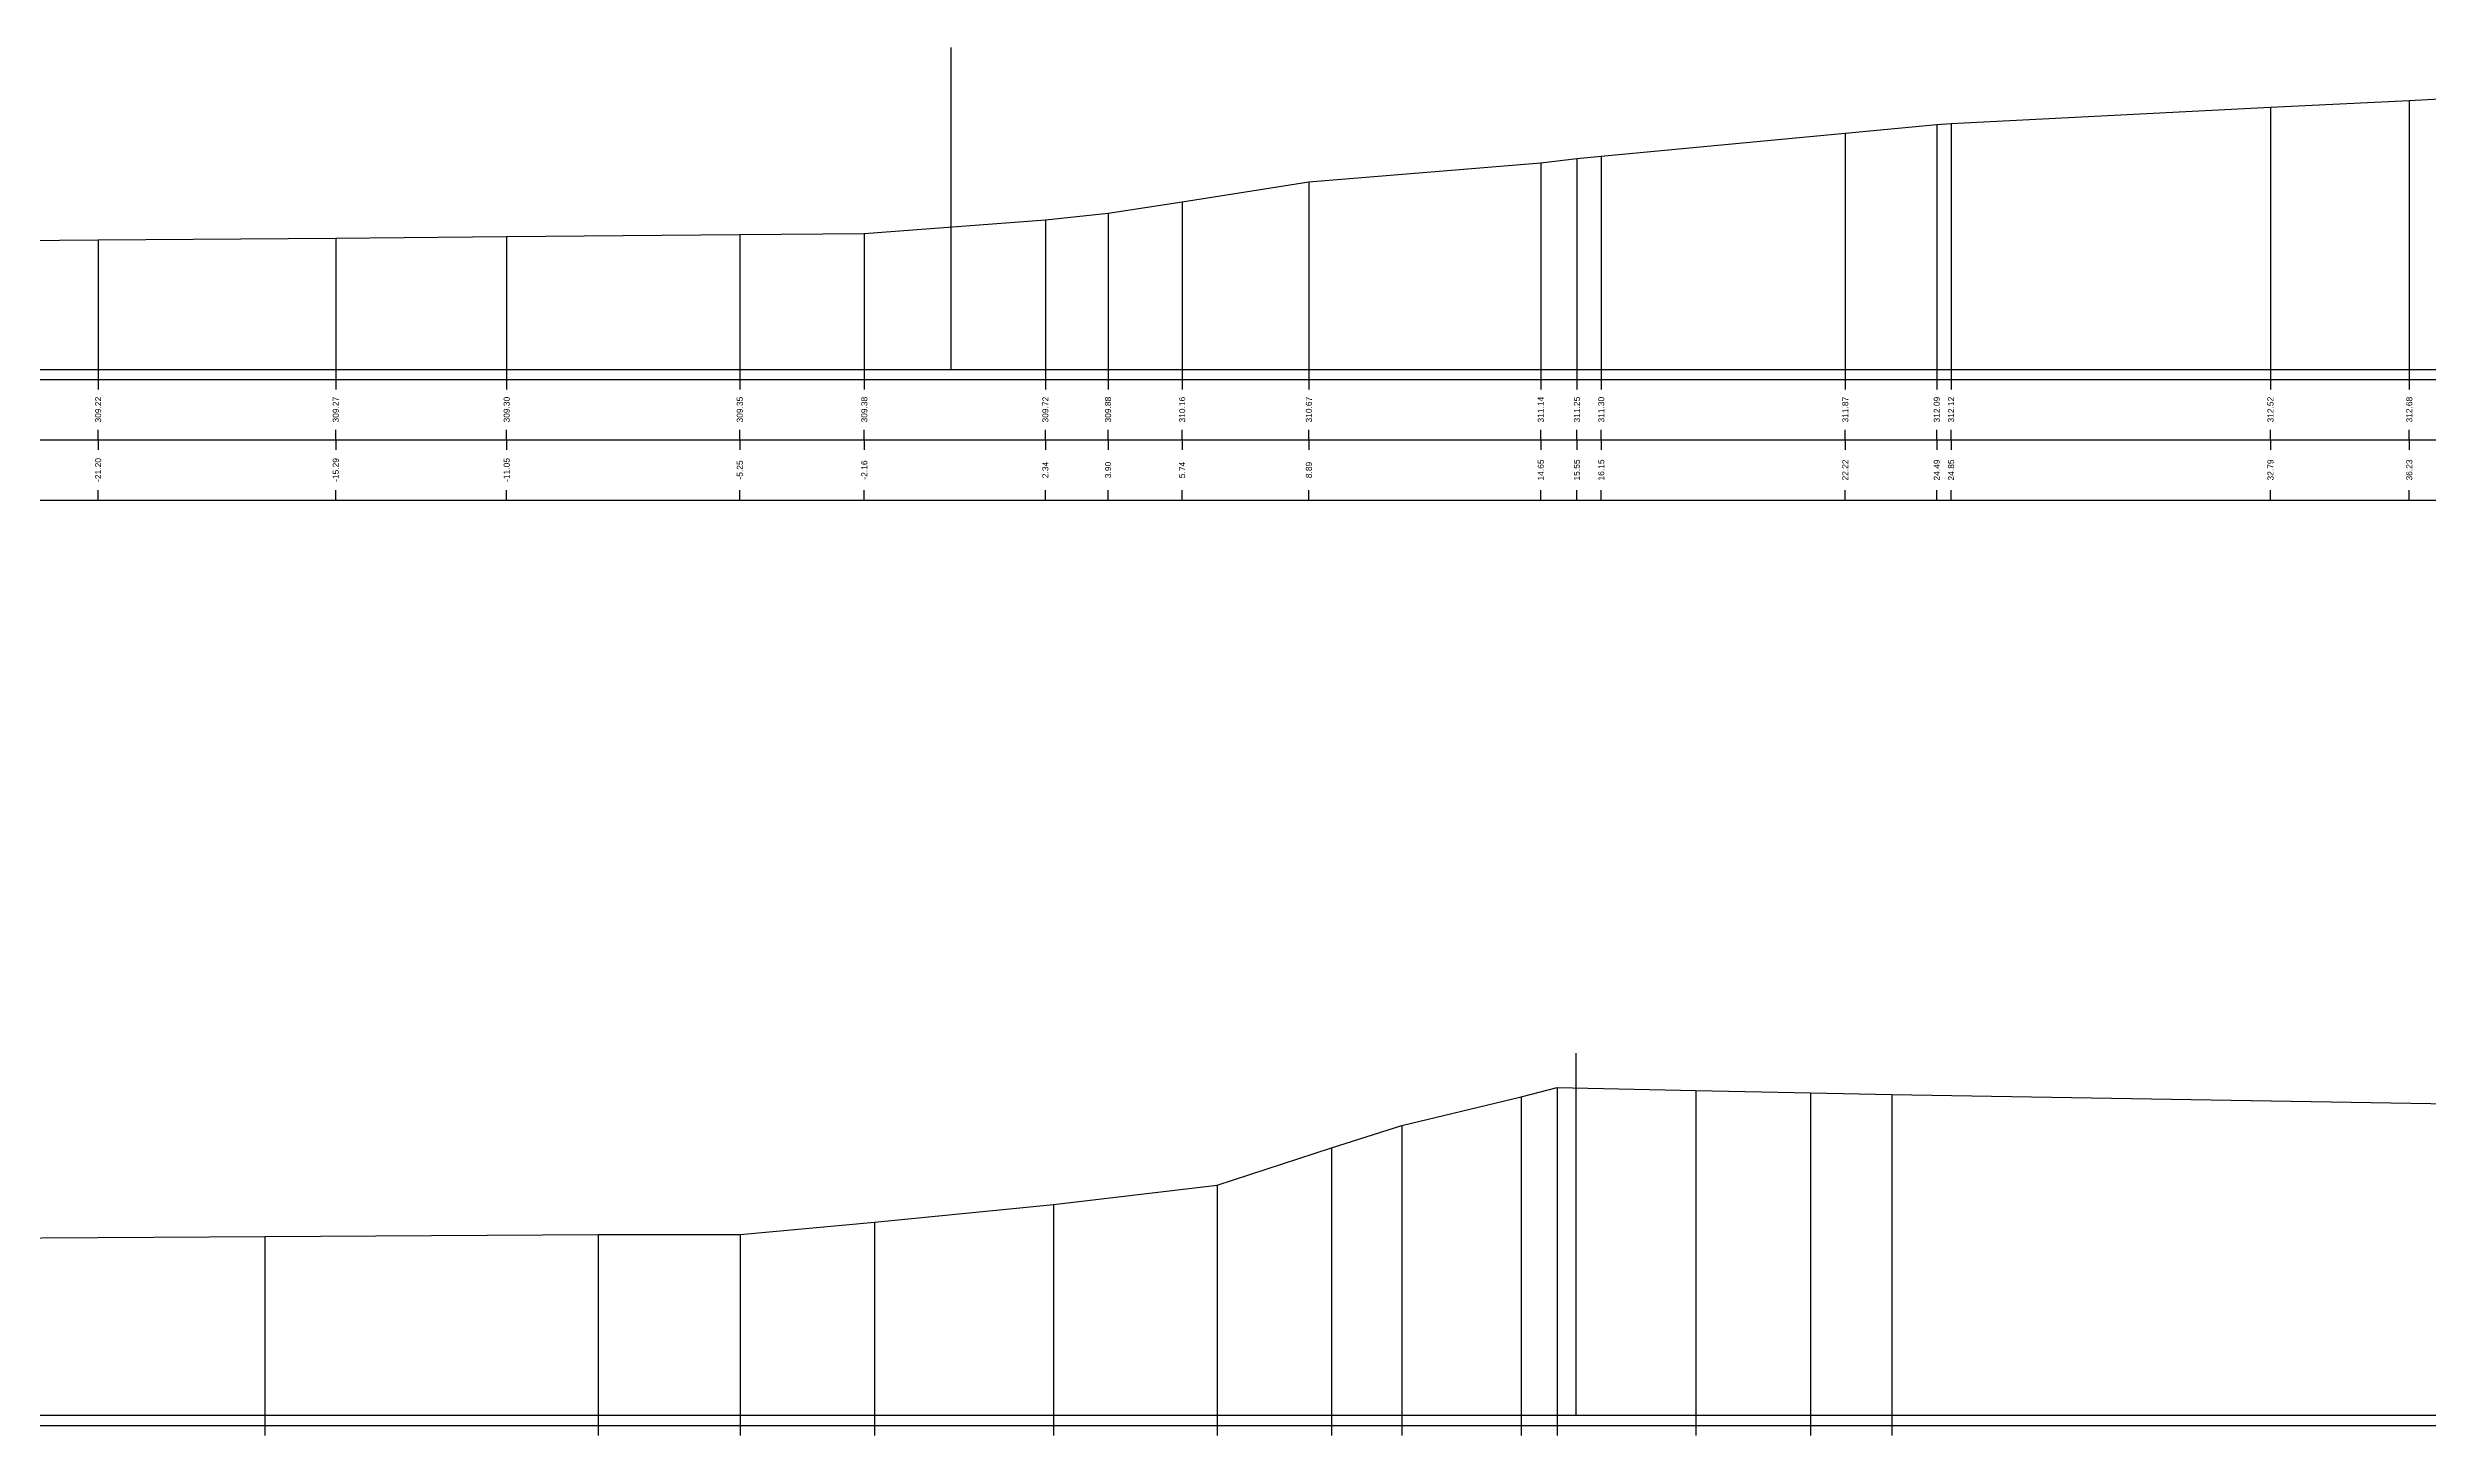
# Model space of a CAD drawing. Header units: millimetres. Extents: x -170 to 301, y 153 to 290.
# Drawn here: x 124.5 to 183.7, y 254.5 to 289 of the extents above; entities that cross this region are included whole.
import ezdxf
from ezdxf.enums import TextEntityAlignment as Align

# ---------------------------------------------------------------- set-up
doc = ezdxf.new("R2010")
doc.units = ezdxf.units.MM
doc.styles.get("Standard").update_dxf_attribs({"font": 'arial.ttf'})

msp = doc.modelspace()

# ---------------------------------------------------------------- linework, layer by layer
at = {"layer": 'axis', "color": 1}
for p, q in [((147.002, 281), (147.002, 289)), ((162.535, 255), (162.535, 264))]:
    msp.add_line(p, q, dxfattribs=at)
at = {"layer": 'band'}
for p, q in [((125.801, 280.75), (125.801, 280.5)), ((131.707, 280.75), (131.707, 280.5)), ((135.954, 280.75), (135.954, 280.5)), ((141.748, 280.75), (141.748, 280.5)), ((144.842, 280.75), (144.842, 280.5)), ((149.342, 280.75), (149.342, 280.5)), ((150.9, 280.75), (150.9, 280.5)), ((152.741, 280.75), (152.741, 280.5)), ((155.89, 280.75), (155.89, 280.5)), ((161.654, 280.75), (161.654, 280.5)), ((162.552, 280.75), (162.552, 280.5)), ((163.156, 280.75), (163.156, 280.5)), ((169.22, 280.75), (169.22, 280.5)), ((171.495, 280.75), (171.495, 280.5)), ((171.851, 280.75), (171.851, 280.5)), ((179.788, 280.75), (179.788, 280.5)), ((183.237, 280.75), (183.237, 280.5)), ((125.801, 279.25), (125.801, 279.5)), ((131.707, 279.25), (131.707, 279.5)), ((135.954, 279.25), (135.954, 279.5)), ((141.748, 279.25), (141.748, 279.5)), ((144.842, 279.25), (144.842, 279.5)), ((149.342, 279.25), (149.342, 279.5)), ((150.9, 279.25), (150.9, 279.5)), ((152.741, 279.25), (152.741, 279.5)), ((155.89, 279.25), (155.89, 279.5)), ((161.654, 279.25), (161.654, 279.5)), ((162.552, 279.25), (162.552, 279.5)), ((163.156, 279.25), (163.156, 279.5)), ((169.22, 279.25), (169.22, 279.5)), ((171.495, 279.25), (171.495, 279.5)), ((171.851, 279.25), (171.851, 279.5)), ((179.788, 279.25), (179.788, 279.5)), ((183.237, 279.25), (183.237, 279.5)), ((125.801, 279.25), (125.801, 279)), ((131.707, 279.25), (131.707, 279)), ((135.954, 279.25), (135.954, 279)), ((141.748, 279.25), (141.748, 279)), ((144.842, 279.25), (144.842, 279)), ((149.342, 279.25), (149.342, 279)), ((150.9, 279.25), (150.9, 279)), ((152.741, 279.25), (152.741, 279)), ((155.89, 279.25), (155.89, 279)), ((161.654, 279.25), (161.654, 279)), ((162.552, 279.25), (162.552, 279)), ((163.156, 279.25), (163.156, 279)), ((169.22, 279.25), (169.22, 279)), ((171.495, 279.25), (171.495, 279)), ((171.851, 279.25), (171.851, 279)), ((179.788, 279.25), (179.788, 279)), ((183.237, 279.25), (183.237, 279)), ((125.801, 277.75), (125.801, 278)), ((131.707, 277.75), (131.707, 278)), ((135.954, 277.75), (135.954, 278)), ((141.748, 277.75), (141.748, 278)), ((144.842, 277.75), (144.842, 278)), ((149.342, 277.75), (149.342, 278)), ((150.9, 277.75), (150.9, 278)), ((152.741, 277.75), (152.741, 278)), ((155.89, 277.75), (155.89, 278)), ((161.654, 277.75), (161.654, 278)), ((162.552, 277.75), (162.552, 278)), ((163.156, 277.75), (163.156, 278)), ((169.22, 277.75), (169.22, 278)), ((171.495, 277.75), (171.495, 278)), ((171.851, 277.75), (171.851, 278)), ((179.788, 277.75), (179.788, 278)), ((183.237, 277.75), (183.237, 278)), ((129.941, 254.75), (129.941, 254.5)), ((138.231, 254.75), (138.231, 254.5)), ((141.754, 254.75), (141.754, 254.5)), ((145.094, 254.75), (145.094, 254.5)), ((149.54, 254.75), (149.54, 254.5)), ((153.613, 254.75), (153.613, 254.5)), ((156.451, 254.75), (156.451, 254.5)), ((158.199, 254.75), (158.199, 254.5)), ((161.169, 254.75), (161.169, 254.5)), ((162.061, 254.75), (162.061, 254.5)), ((165.51, 254.75), (165.51, 254.5)), ((168.354, 254.75), (168.354, 254.5)), ((170.38, 254.75), (170.38, 254.5))]:
    msp.add_line(p, q, dxfattribs=at)
at = {"layer": 'frame'}
for p, q in [((-154.502, 280.75), (301.326, 280.75)), ((-147.002, 281), (301.326, 281)), ((-154.502, 279.25), (301.326, 279.25)), ((-154.502, 277.75), (301.326, 277.75)), ((-170.035, 254.75), (264.223, 254.75)), ((-162.535, 255), (264.223, 255))]:
    msp.add_line(p, q, dxfattribs=at)
at = {"layer": 'marker', "color": 253}
for p, q in [((183.237, 287.685), (183.237, 281)), ((171.495, 287.092), (171.495, 281)), ((171.851, 287.115), (171.851, 281)), ((179.788, 287.521), (179.788, 281)), ((169.22, 286.869), (169.22, 281)), ((161.654, 286.136), (161.654, 281)), ((162.552, 286.246), (162.552, 281)), ((163.156, 286.297), (163.156, 281)), ((155.89, 285.666), (155.89, 281)), ((149.342, 284.719), (149.342, 281)), ((150.9, 284.884), (150.9, 281)), ((152.741, 285.162), (152.741, 281)), ((125.801, 284.219), (125.801, 281)), ((131.707, 284.266), (131.707, 281)), ((135.954, 284.301), (135.954, 281)), ((141.748, 284.35), (141.748, 281)), ((144.842, 284.376), (144.842, 281)), ((125.801, 281), (125.801, 280.75)), ((131.707, 281), (131.707, 280.75)), ((135.954, 281), (135.954, 280.75)), ((141.748, 281), (141.748, 280.75)), ((144.842, 281), (144.842, 280.75)), ((149.342, 281), (149.342, 280.75)), ((150.9, 281), (150.9, 280.75)), ((152.741, 281), (152.741, 280.75)), ((155.89, 281), (155.89, 280.75)), ((161.654, 281), (161.654, 280.75)), ((162.552, 281), (162.552, 280.75)), ((163.156, 281), (163.156, 280.75)), ((169.22, 281), (169.22, 280.75)), ((171.495, 281), (171.495, 280.75)), ((171.851, 281), (171.851, 280.75)), ((179.788, 281), (179.788, 280.75)), ((183.237, 281), (183.237, 280.75)), ((161.169, 262.913), (161.169, 255)), ((162.061, 263.15), (162.061, 255)), ((165.51, 263.072), (165.51, 255)), ((168.354, 263.016), (168.354, 255)), ((170.38, 262.976), (170.38, 255)), ((158.199, 262.201), (158.199, 255)), ((156.451, 261.648), (156.451, 255)), ((153.613, 260.721), (153.613, 255)), ((145.094, 259.798), (145.094, 255)), ((149.54, 260.236), (149.54, 255)), ((129.941, 259.444), (129.941, 255)), ((138.231, 259.491), (138.231, 255)), ((141.754, 259.498), (141.754, 255)), ((129.941, 255), (129.941, 254.75)), ((138.231, 255), (138.231, 254.75)), ((141.754, 255), (141.754, 254.75)), ((145.094, 255), (145.094, 254.75)), ((149.54, 255), (149.54, 254.75)), ((153.613, 255), (153.613, 254.75)), ((156.451, 255), (156.451, 254.75)), ((158.199, 255), (158.199, 254.75)), ((161.169, 255), (161.169, 254.75)), ((162.061, 255), (162.061, 254.75)), ((165.51, 255), (165.51, 254.75)), ((168.354, 255), (168.354, 254.75)), ((170.38, 255), (170.38, 254.75))]:
    msp.add_line(p, q, dxfattribs=at)
at = {"layer": 'profile'}
for points in [[(120.045, 284.169), (125.801, 284.219), (131.707, 284.266), (135.954, 284.301), (141.748, 284.35), (144.842, 284.376), (149.342, 284.719), (150.9, 284.884), (152.741, 285.162), (155.89, 285.666), (161.654, 286.136), (162.552, 286.246), (163.156, 286.297), (169.22, 286.869), (171.495, 287.092), (171.851, 287.115), (179.788, 287.521), (183.237, 287.685), (188.114, 287.952)], [(59.74, 258.976), (66.374, 259.022), (73.645, 259.072), (78.131, 259.103), (85.815, 259.156), (90.049, 259.186), (96.725, 259.232), (112.298, 259.341), (112.85, 259.345), (113.316, 259.348), (129.941, 259.444), (138.231, 259.491), (141.754, 259.498), (145.094, 259.798), (149.54, 260.236), (153.613, 260.721), (156.451, 261.648), (158.199, 262.201), (161.169, 262.913), (162.061, 263.15), (165.51, 263.072), (168.354, 263.016), (170.38, 262.976), (184.765, 262.732)]]:
    msp.add_lwpolyline(points, dxfattribs=at)

# ---------------------------------------------------------------- texts
for s, p in [('309.22', (125.801, 280)), ('309.27', (131.707, 280)), ('309.30', (135.954, 280)), ('309.35', (141.748, 280)), ('309.38', (144.842, 280)), ('309.72', (149.342, 280)), ('309.88', (150.9, 280)), ('310.16', (152.741, 280)), ('310.67', (155.89, 280)), ('311.14', (161.654, 280)), ('311.25', (162.552, 280)), ('311.30', (163.156, 280)), ('311.87', (169.22, 280)), ('312.09', (171.495, 280)), ('312.12', (171.851, 280)), ('312.52', (179.788, 280)), ('312.68', (183.237, 280)), ('-21.20', (125.801, 278.5)), ('-15.29', (131.707, 278.5)), ('-11.05', (135.954, 278.5)), ('-5.25', (141.748, 278.5)), ('-2.16', (144.842, 278.5)), ('2.34', (149.342, 278.5)), ('3.90', (150.9, 278.5)), ('5.74', (152.741, 278.5)), ('8.89', (155.89, 278.5)), ('14.65', (161.654, 278.5)), ('15.55', (162.552, 278.5)), ('16.15', (163.156, 278.5)), ('22.22', (169.22, 278.5)), ('24.49', (171.495, 278.5)), ('24.85', (171.851, 278.5)), ('32.79', (179.788, 278.5)), ('36.23', (183.237, 278.5))]:
    msp.add_text(s, height=0.15, rotation=90).set_placement(p, align=Align.MIDDLE)

doc.saveas('drawing.dxf')
